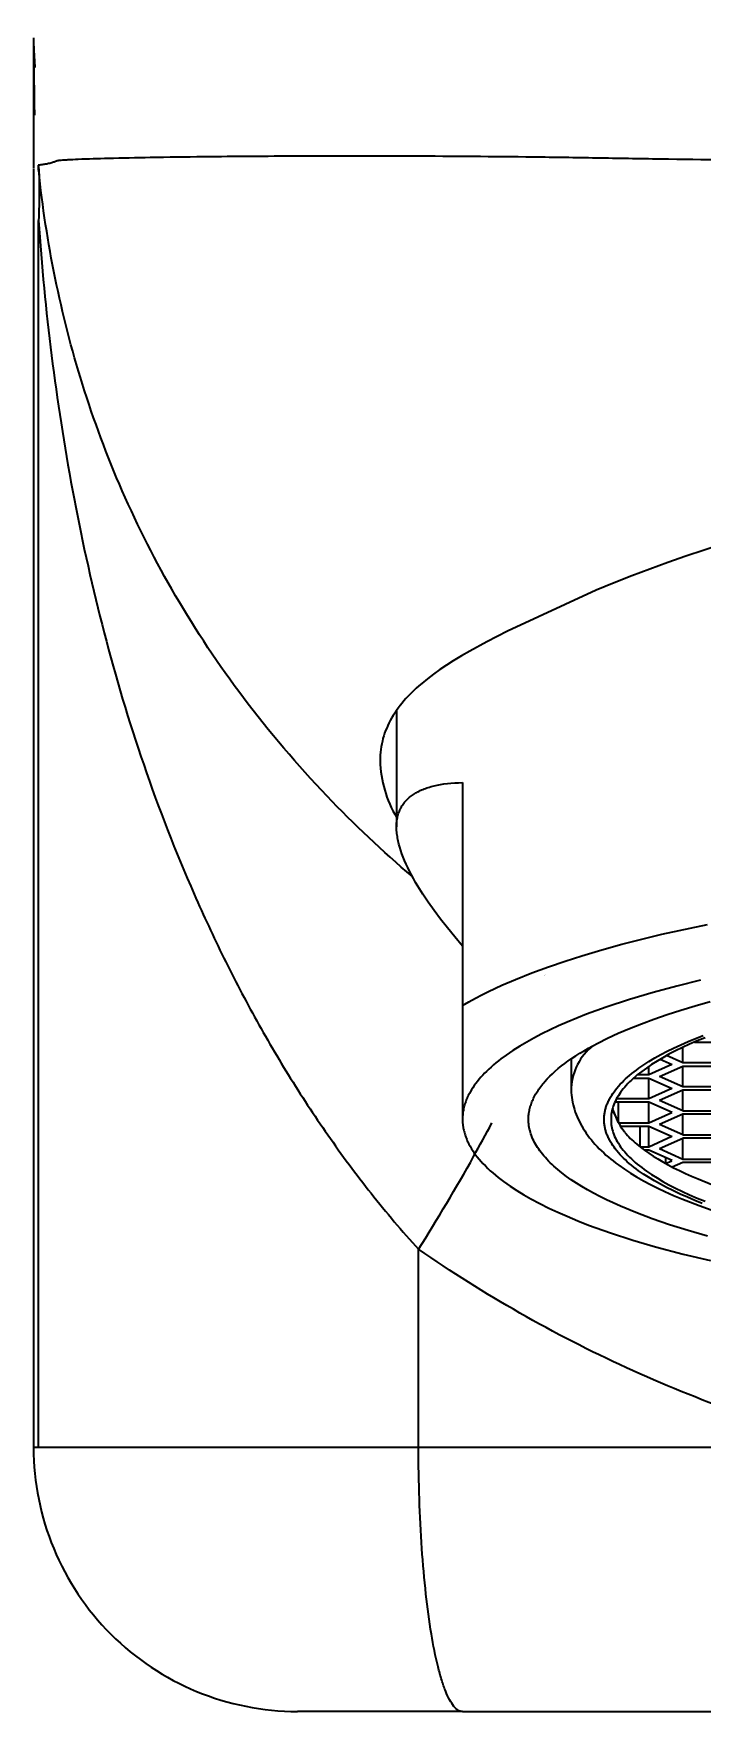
# Model space of a CAD drawing. Header units: millimetres. Extents: x 13335 to 13929, y 3069 to 3489.
# Drawn here: x 13752.92 to 13763.02, y 3171.49 to 3196.93 of the extents above; entities that cross this region are included whole.
import ezdxf

# ---------------------------------------------------------------- set-up
doc = ezdxf.new("R2010")
doc.units = ezdxf.units.MM
doc.header["$LTSCALE"] = 0.25
doc.layers.get('0').update_dxf_attribs({"color": 2})
doc.layers.add('DWG', color=7, linetype='Continuous')
doc.layers.add('Make2D 표시선', color=7, linetype='Continuous')
doc.styles.add('GHS', font='romans.shx', dxfattribs={"height": 3.5, "bigfont": 'ghs.shx'})
doc.dimstyles.new('HONG', dxfattribs={"dimscale": 0, "dimtxt": 3.5, "dimasz": 3.5, "dimexe": 2, "dimexo": 1, "dimgap": 1, "dimtad": 1, "dimdec": 4, "dimdsep": 46, "dimtxsty": 'GHS', "dimcen": 3, "dimclrd": 2, "dimclre": 2, "dimclrt": 2, "dimadec": 0, "dimazin": 0, "dimtfac": 1, "dimtdec": 4, "dimtmove": 0, "dimatfit": 2, "dimfxl": 0, "dimtvp": 1, "dimtolj": 1, "dimarcsym": 0})

# ---------------------------------------------------------------- blocks, each defined once
blk = doc.blocks.new('A$C364C3DC7')
at = {"color": 2}
for p, q in [((15.931, 38.191), (16.457, 38.191)), ((15.41, 37.932), (15.591, 37.851)), ((15.754, 37.876), (15.506, 37.987)), ((15.754, 37.876), (15.754, 38.112)), ((15.239, 37.694), (15.064, 37.694)), ((15.59, 37.851), (15.239, 37.694)), ((15.239, 37.694), (15.239, 37.824)), ((15.402, 37.669), (15.754, 37.827)), ((15.754, 37.512), (15.402, 37.669)), ((16.457, 37.876), (15.754, 37.876)), ((15.754, 37.512), (15.754, 37.827)), ((15.754, 37.827), (16.457, 37.827)), ((15.007, 37.645), (15.239, 37.645)), ((15.239, 37.645), (15.591, 37.487)), ((15.239, 37.33), (15.239, 37.645)), ((15.59, 37.487), (15.239, 37.33)), ((15.754, 37.463), (15.402, 37.305)), ((16.457, 37.512), (15.754, 37.512)), ((16.457, 37.463), (15.754, 37.463)), ((15.754, 37.148), (15.754, 37.463)), ((14.684, 37.166), (14.831, 36.876)), ((14.687, 37.177), (14.772, 36.966)), ((15.239, 37.281), (14.725, 37.281)), ((15.239, 37.33), (14.749, 37.33)), ((14.772, 37.281), (14.772, 36.966)), ((15.591, 37.123), (15.239, 37.281)), ((15.239, 36.966), (15.239, 37.281)), ((15.754, 37.148), (15.402, 37.305)), ((15.754, 37.148), (16.457, 37.148)), ((14.772, 36.966), (15.239, 36.966)), ((14.874, 36.823), (14.803, 36.917)), ((14.803, 36.917), (15.239, 36.917)), ((15.107, 36.604), (15.107, 36.917)), ((15.239, 36.966), (15.589, 37.123)), ((15.239, 36.917), (15.591, 36.759)), ((15.239, 36.601), (15.239, 36.917)), ((15.754, 37.099), (15.402, 36.941)), ((15.754, 36.784), (15.402, 36.941)), ((16.457, 37.099), (15.754, 37.099)), ((15.754, 36.784), (15.754, 37.099)), ((15.59, 36.759), (15.239, 36.601)), ((15.402, 36.577), (15.754, 36.735)), ((15.754, 36.784), (16.457, 36.784)), ((16.457, 36.735), (15.754, 36.735)), ((15.754, 36.419), (15.754, 36.735)), ((15.239, 36.601), (15.11, 36.601)), ((15.239, 36.553), (15.175, 36.553)), ((15.591, 36.395), (15.239, 36.553)), ((15.402, 36.577), (15.754, 36.419)), ((15.49, 36.44), (15.49, 36.354)), ((15.494, 36.352), (15.589, 36.394)), ((15.754, 36.419), (16.457, 36.419)), ((15.594, 36.299), (15.754, 36.371)), ((15.754, 36.371), (16.457, 36.371))]:
    blk.add_line(p, q, dxfattribs=at)
at = {"layer": 'Make2D 표시선'}
for p, q in [((11.416, 43.22), (11.416, 41.456)), ((12.415, 42.127), (12.417, 37.046)), ((14.062, 37.937), (14.062, 37.531))]:
    blk.add_line(p, q, dxfattribs=at)
for points in [[(14.443, 45.045), (13.1, 44.423), (12.782, 44.261), (12.525, 44.12), (12.398, 44.047), (12.272, 43.97), (12.173, 43.906), (12.074, 43.84), (11.978, 43.771), (11.883, 43.699), (11.798, 43.629), (11.756, 43.592), (11.715, 43.556), (11.675, 43.518), (11.635, 43.479), (11.597, 43.44), (11.559, 43.399), (11.529, 43.364), (11.499, 43.329), (11.47, 43.293), (11.442, 43.256), (11.415, 43.219), (11.389, 43.181), (11.364, 43.142), (11.341, 43.102), (11.321, 43.065), (11.301, 43.028), (11.283, 42.991), (11.267, 42.953), (11.251, 42.914), (11.236, 42.875), (11.223, 42.835), (11.211, 42.795), (11.201, 42.754), (11.192, 42.712), (11.184, 42.67), (11.177, 42.628), (11.172, 42.585), (11.169, 42.543), (11.167, 42.5), (11.166, 42.457)], [(12.415, 39.645), (12.297, 39.786), (12.186, 39.922), (12.082, 40.056), (11.985, 40.186), (11.896, 40.313), (11.814, 40.436), (11.739, 40.556), (11.705, 40.614), (11.672, 40.672), (11.642, 40.728), (11.613, 40.784), (11.586, 40.838), (11.561, 40.892), (11.538, 40.945), (11.517, 40.996), (11.498, 41.047), (11.481, 41.097), (11.466, 41.145), (11.453, 41.193), (11.447, 41.216), (11.441, 41.239), (11.437, 41.262), (11.432, 41.285), (11.429, 41.307), (11.425, 41.329), (11.422, 41.351), (11.42, 41.373), (11.418, 41.394), (11.417, 41.415), (11.416, 41.435), (11.416, 41.456), (11.416, 41.476), (11.417, 41.496), (11.418, 41.515), (11.42, 41.535), (11.422, 41.554), (11.425, 41.572), (11.429, 41.591), (11.432, 41.609), (11.437, 41.626), (11.441, 41.644), (11.447, 41.661), (11.453, 41.677), (11.459, 41.694), (11.466, 41.71), (11.473, 41.726), (11.481, 41.741), (11.489, 41.757), (11.498, 41.772), (11.507, 41.786), (11.517, 41.8), (11.527, 41.814), (11.538, 41.828), (11.549, 41.842), (11.561, 41.855), (11.573, 41.867), (11.586, 41.88), (11.599, 41.892), (11.613, 41.904), (11.627, 41.915), (11.642, 41.927), (11.657, 41.938), (11.672, 41.948), (11.688, 41.958), (11.705, 41.969), (11.722, 41.978), (11.739, 41.988), (11.757, 41.997), (11.776, 42.005), (11.794, 42.014), (11.814, 42.022), (11.834, 42.03), (11.854, 42.038), (11.875, 42.045), (11.896, 42.052), (11.917, 42.058), (11.94, 42.065), (11.985, 42.077), (12.033, 42.087), (12.082, 42.096), (12.133, 42.105), (12.186, 42.111), (12.241, 42.117), (12.297, 42.122), (12.355, 42.125), (12.415, 42.127)], [(12.416, 38.747), (12.513, 38.802), (12.611, 38.857), (12.71, 38.909), (12.811, 38.959), (13.014, 39.054), (13.22, 39.143), (13.468, 39.242), (13.718, 39.335), (13.97, 39.421), (14.224, 39.502), (14.525, 39.591), (14.828, 39.675), (15.438, 39.826), (16.127, 39.973)], [(16.024, 39.131), (15.662, 39.042), (15.303, 38.945), (14.947, 38.839), (14.593, 38.723), (14.295, 38.614), (14.147, 38.556), (14, 38.495), (13.872, 38.438), (13.746, 38.379), (13.62, 38.318), (13.497, 38.253), (13.389, 38.193), (13.283, 38.13), (13.178, 38.064), (13.127, 38.03), (13.077, 37.994), (12.999, 37.937), (12.961, 37.907), (12.923, 37.877), (12.886, 37.846), (12.85, 37.814), (12.814, 37.781), (12.78, 37.748), (12.751, 37.719), (12.723, 37.69), (12.695, 37.66), (12.668, 37.629), (12.643, 37.597), (12.618, 37.565), (12.594, 37.532), (12.571, 37.498), (12.55, 37.466), (12.53, 37.432), (12.521, 37.415), (12.512, 37.398), (12.503, 37.381), (12.495, 37.363), (12.487, 37.346), (12.479, 37.328), (12.472, 37.31), (12.465, 37.292), (12.459, 37.274), (12.453, 37.256), (12.447, 37.237), (12.442, 37.219), (12.437, 37.2), (12.433, 37.181), (12.429, 37.162), (12.426, 37.143), (12.423, 37.123), (12.421, 37.104), (12.419, 37.085), (12.417, 37.065), (12.417, 37.046), (12.416, 37.026), (12.416, 37.007), (12.417, 36.988), (12.418, 36.968), (12.42, 36.949), (12.422, 36.93), (12.424, 36.91), (12.427, 36.892), (12.431, 36.874), (12.435, 36.856), (12.439, 36.838), (12.444, 36.82), (12.449, 36.802), (12.454, 36.784), (12.46, 36.766), (12.467, 36.749), (12.474, 36.732), (12.481, 36.714), (12.488, 36.697), (12.496, 36.68), (12.504, 36.664), (12.512, 36.647), (12.521, 36.631), (12.531, 36.612), (12.542, 36.593), (12.553, 36.574), (12.565, 36.556), (12.577, 36.538), (12.589, 36.52), (12.614, 36.485), (12.64, 36.451), (12.668, 36.417), (12.696, 36.384), (12.726, 36.352), (12.762, 36.315), (12.799, 36.278), (12.837, 36.243), (12.876, 36.208), (12.916, 36.174), (12.956, 36.141), (12.998, 36.109), (13.039, 36.078), (13.089, 36.042), (13.139, 36.007), (13.241, 35.941), (13.345, 35.877), (13.451, 35.817), (13.586, 35.745), (13.722, 35.677), (13.861, 35.612), (14, 35.551), (14.163, 35.483), (14.326, 35.419), (14.657, 35.3), (14.998, 35.19), (15.342, 35.089), (15.758, 34.979), (16.176, 34.879)], [(16.129, 35.25), (15.833, 35.335), (15.552, 35.424), (15.288, 35.515), (15.04, 35.609), (14.809, 35.705), (14.7, 35.754), (14.596, 35.803), (14.496, 35.853), (14.401, 35.903), (14.31, 35.953), (14.223, 36.004), (14.142, 36.055), (14.064, 36.106), (13.992, 36.157), (13.923, 36.208), (13.891, 36.234), (13.86, 36.26), (13.83, 36.286), (13.801, 36.312), (13.773, 36.338), (13.746, 36.363), (13.72, 36.389), (13.695, 36.415), (13.672, 36.441), (13.649, 36.467), (13.628, 36.492), (13.608, 36.518), (13.589, 36.544), (13.57, 36.57), (13.553, 36.595), (13.537, 36.621), (13.522, 36.646), (13.508, 36.672), (13.495, 36.697), (13.483, 36.723), (13.472, 36.748), (13.462, 36.774), (13.453, 36.799), (13.446, 36.824), (13.439, 36.849), (13.433, 36.874), (13.427, 36.899), (13.423, 36.924), (13.42, 36.949), (13.418, 36.973), (13.416, 36.998), (13.416, 37.022), (13.416, 37.041), (13.417, 37.06), (13.418, 37.078), (13.42, 37.097), (13.423, 37.116), (13.425, 37.134), (13.429, 37.153), (13.433, 37.172), (13.437, 37.191), (13.442, 37.21), (13.448, 37.229), (13.454, 37.248), (13.461, 37.267), (13.468, 37.286), (13.476, 37.305), (13.484, 37.324), (13.493, 37.344), (13.503, 37.363), (13.513, 37.382), (13.524, 37.401), (13.535, 37.421), (13.547, 37.44), (13.56, 37.459), (13.573, 37.479), (13.586, 37.498), (13.601, 37.518), (13.616, 37.537), (13.631, 37.557), (13.648, 37.576), (13.664, 37.596), (13.7, 37.635), (13.738, 37.674), (13.778, 37.713), (13.821, 37.752), (13.867, 37.791), (13.915, 37.83), (13.965, 37.869), (14.019, 37.907), (14.075, 37.946), (14.133, 37.985), (14.194, 38.023), (14.258, 38.062), (14.324, 38.1), (14.393, 38.138), (14.464, 38.176), (14.614, 38.251), (14.775, 38.325), (14.946, 38.398), (15.126, 38.47), (15.317, 38.54), (15.516, 38.609), (15.725, 38.677), (15.943, 38.742), (16.17, 38.806)], [(16.048, 35.747), (15.935, 35.792), (15.823, 35.839), (15.712, 35.888), (15.603, 35.94), (15.508, 35.987), (15.415, 36.036), (15.323, 36.088), (15.233, 36.143), (15.157, 36.192), (15.083, 36.243), (15.047, 36.27), (15.011, 36.297), (14.976, 36.325), (14.941, 36.354), (14.913, 36.379), (14.885, 36.405), (14.857, 36.431), (14.831, 36.458), (14.804, 36.485), (14.779, 36.513), (14.755, 36.542), (14.731, 36.572), (14.712, 36.598), (14.694, 36.624), (14.676, 36.651), (14.668, 36.665), (14.66, 36.678), (14.652, 36.692), (14.644, 36.706), (14.637, 36.721), (14.629, 36.735), (14.623, 36.75), (14.616, 36.764), (14.61, 36.779), (14.604, 36.794), (14.599, 36.807), (14.594, 36.821), (14.59, 36.835), (14.586, 36.848), (14.582, 36.862), (14.579, 36.876), (14.575, 36.89), (14.572, 36.904), (14.57, 36.918), (14.568, 36.932), (14.566, 36.947), (14.564, 36.961), (14.563, 36.975), (14.562, 36.989), (14.561, 37.004), (14.561, 37.018), (14.561, 37.032), (14.562, 37.047), (14.563, 37.061), (14.564, 37.076), (14.566, 37.09), (14.568, 37.104), (14.57, 37.118), (14.572, 37.133), (14.575, 37.147), (14.579, 37.161), (14.582, 37.175), (14.586, 37.189), (14.59, 37.202), (14.595, 37.216), (14.599, 37.23), (14.604, 37.243), (14.61, 37.258), (14.617, 37.273), (14.623, 37.288), (14.63, 37.302), (14.637, 37.317), (14.645, 37.331), (14.652, 37.345), (14.66, 37.359), (14.669, 37.373), (14.677, 37.387), (14.695, 37.414), (14.713, 37.44), (14.733, 37.466), (14.756, 37.496), (14.781, 37.525), (14.807, 37.553), (14.833, 37.581), (14.86, 37.608), (14.887, 37.634), (14.916, 37.66), (14.944, 37.685), (14.979, 37.714), (15.015, 37.742), (15.051, 37.769), (15.087, 37.796), (15.162, 37.848), (15.238, 37.897), (15.329, 37.952), (15.422, 38.004), (15.516, 38.053), (15.611, 38.1), (15.722, 38.152), (15.834, 38.201), (15.947, 38.249), (16.06, 38.294)], [(16.092, 38.257), (15.972, 38.209), (15.857, 38.159), (15.747, 38.109), (15.643, 38.058), (15.544, 38.007), (15.451, 37.956), (15.363, 37.904), (15.28, 37.852), (15.203, 37.799), (15.166, 37.773), (15.131, 37.747), (15.097, 37.72), (15.064, 37.694), (15.033, 37.668), (15.003, 37.641), (14.975, 37.615), (14.948, 37.588), (14.922, 37.562), (14.897, 37.536), (14.874, 37.509), (14.852, 37.483), (14.831, 37.457), (14.812, 37.43), (14.793, 37.404), (14.777, 37.378), (14.761, 37.352), (14.746, 37.325), (14.733, 37.299), (14.721, 37.273), (14.711, 37.247), (14.701, 37.222), (14.693, 37.196), (14.685, 37.17), (14.679, 37.145), (14.674, 37.119), (14.67, 37.094), (14.668, 37.068), (14.666, 37.043), (14.666, 37.018), (14.666, 36.993), (14.668, 36.968), (14.67, 36.943), (14.674, 36.917), (14.679, 36.892), (14.685, 36.866), (14.693, 36.84), (14.701, 36.815), (14.711, 36.789), (14.721, 36.763), (14.733, 36.737), (14.746, 36.711), (14.761, 36.685), (14.777, 36.658), (14.793, 36.632), (14.812, 36.606), (14.831, 36.58), (14.852, 36.553), (14.874, 36.527), (14.897, 36.501), (14.922, 36.474), (14.948, 36.448), (14.975, 36.421), (15.003, 36.395), (15.033, 36.369), (15.064, 36.342), (15.097, 36.316), (15.131, 36.289), (15.166, 36.263), (15.203, 36.237), (15.28, 36.184), (15.363, 36.132), (15.451, 36.08), (15.544, 36.029), (15.643, 35.978), (15.747, 35.927), (15.857, 35.877), (15.972, 35.828), (16.092, 35.779)], [(14.061, 37.501), (14.062, 37.464), (14.064, 37.427), (14.067, 37.39), (14.071, 37.353), (14.077, 37.316), (14.084, 37.279), (14.092, 37.243), (14.101, 37.207), (14.112, 37.169), (14.125, 37.132), (14.138, 37.095), (14.153, 37.059), (14.169, 37.023), (14.186, 36.987), (14.204, 36.952), (14.223, 36.918), (14.244, 36.881), (14.267, 36.845), (14.291, 36.81), (14.316, 36.776), (14.341, 36.742), (14.368, 36.709), (14.395, 36.676), (14.423, 36.644), (14.455, 36.61), (14.488, 36.576), (14.521, 36.543), (14.555, 36.511), (14.59, 36.48), (14.626, 36.449), (14.662, 36.419), (14.699, 36.39), (14.741, 36.357), (14.783, 36.326), (14.871, 36.265), (14.96, 36.207), (15.051, 36.151), (15.157, 36.091), (15.264, 36.033), (15.373, 35.979), (15.483, 35.926), (15.611, 35.869), (15.74, 35.815), (15.871, 35.763), (16.002, 35.713), (16.295, 35.611)], [(14.874, 36.823), (14.894, 36.8), (14.914, 36.778), (14.936, 36.755), (14.958, 36.733), (14.982, 36.71), (15.007, 36.688), (15.032, 36.665), (15.058, 36.643), (15.086, 36.621), (15.114, 36.598), (15.174, 36.553), (15.238, 36.509), (15.305, 36.464), (15.377, 36.42), (15.452, 36.376), (15.531, 36.332), (15.615, 36.288), (15.702, 36.245), (15.793, 36.202), (15.888, 36.159), (15.987, 36.117), (16.195, 36.035)]]:
    blk.add_lwpolyline(points, dxfattribs=at)
for centre, radius, start, end in [((23.416, 23.416), 23.416, 67.469, 112.5329), ((12.934, 42.507), 1.768, 181.598, 210.8806), ((14.957, 37.441), 0.898, 129.2279, 176.1375)]:
    blk.add_arc(centre, radius, start, end, dxfattribs=at)
blk = doc.blocks.new('*D5')
at = {"layer": 'Defpoints', "color": 0}
for p in [(13652.564, 3251.787), (13770.42, 3251.787), (13670.42, 3169.85)]:
    blk.add_point(p, dxfattribs=at)
at = {"layer": 'DWG', "color": 2, "lineweight": -2}
for p, q in [((13769.42, 3251.787), (13650.564, 3251.787)), ((13652.564, 3173.35), (13652.564, 3248.287)), ((13669.42, 3169.85), (13650.564, 3169.85))]:
    blk.add_line(p, q, dxfattribs=at)
at = {"layer": 'DWG', "color": 2}
for points in [[(13651.98, 3248.287), (13653.147, 3248.287), (13652.564, 3251.787)], [(13651.98, 3173.35), (13653.147, 3173.35), (13652.564, 3169.85)]]:
    blk.add_solid(points, dxfattribs=at)
at = {"layer": 'DWG', "color": 2, "insert": (13648.897, 3210.818), "char_height": 3.5, "attachment_point": 5, "rotation": 90, "style": 'GHS'}
blk.add_mtext('\\A1;(82)', dxfattribs=at)
blk = doc.blocks.new('*D6')
at = {"layer": 'Defpoints', "color": 0}
for p in [(13639.335, 3251.787), (13770.42, 3251.787), (13690.211, 3110.306)]:
    blk.add_point(p, dxfattribs=at)
at = {"layer": 'DWG', "color": 2, "lineweight": -2}
for p, q in [((13769.42, 3251.787), (13637.335, 3251.787)), ((13639.335, 3113.806), (13639.335, 3248.287)), ((13689.211, 3110.306), (13637.335, 3110.306))]:
    blk.add_line(p, q, dxfattribs=at)
at = {"layer": 'DWG', "color": 2}
for points in [[(13638.752, 3248.287), (13639.919, 3248.287), (13639.335, 3251.787)], [(13638.752, 3113.806), (13639.919, 3113.806), (13639.335, 3110.306)]]:
    blk.add_solid(points, dxfattribs=at)
at = {"layer": 'DWG', "color": 2, "insert": (13635.669, 3181.046), "char_height": 3.5, "attachment_point": 5, "rotation": 90, "style": 'GHS'}
blk.add_mtext('\\A1;(141.5)', dxfattribs=at)

msp = doc.modelspace()

# ---------------------------------------------------------------- linework, layer by layer
at = {"layer": 'DWG'}
for p, q in [((13752.9203, 3196.79469), (13752.92044, 3194.89327)), ((13752.92062, 3196.78263), (13752.92135, 3196.65188)), ((13752.92135, 3196.65188), (13752.92828, 3195.97805)), ((13752.93592, 3196.48639), (13752.93915, 3196.44625)), ((13752.93915, 3196.44625), (13752.9418, 3196.41562)), ((13752.92828, 3195.97805), (13752.92977, 3195.88145)), ((13752.92913, 3195.91841), (13752.9305, 3195.84719)), ((13752.93024, 3195.86259), (13752.93163, 3195.80261)), ((13752.93151, 3195.81293), (13752.93368, 3195.72896)), ((13752.93278, 3195.77151), (13752.93438, 3195.72641)), ((13752.93438, 3195.72641), (13752.93583, 3195.69016)), ((13755.58998, 3195.0595), (13755.49743, 3195.05849)), ((13752.92044, 3194.881), (13752.92031, 3175.49201)), ((13752.99015, 3194.93367), (13752.99002, 3194.85505)), ((13752.99255, 3194.90667), (13752.99753, 3194.85569)), ((13752.99147, 3194.09596), (13752.99143, 3175.49201)), ((13758.75361, 3175.492), (13758.75362, 3178.4995)), ((13765.3048, 3175.492), (13752.92028, 3175.492)), ((13759.42028, 3171.492), (13756.92028, 3171.492)), ((13759.42028, 3171.492), (13781.42032, 3171.492))]:
    msp.add_line(p, q, dxfattribs=at)
for points in [[(13752.91905, 3196.86473), (13752.91947, 3196.83479), (13752.92021, 3196.79781), (13752.92127, 3196.75839), (13752.92254, 3196.72052), (13752.924, 3196.68405), (13752.92555, 3196.65045), (13752.92719, 3196.6189), (13752.92889, 3196.58906), (13752.93064, 3196.56096), (13752.9324, 3196.53449), (13752.93592, 3196.48639)], [(13752.99019, 3194.93368), (13752.99018, 3194.93315), (13752.99033, 3194.93095), (13752.99076, 3194.92594), (13752.99255, 3194.90667)]]:
    msp.add_lwpolyline(points, dxfattribs=at)
msp.add_arc((13756.92028, 3175.492), 4, 179.999904, 270, dxfattribs=at)
for points, knots in [([(13755.49743, 3195.05849), (13755.22784, 3195.05546), (13754.74555, 3195.04899), (13754.11122, 3195.03622), (13753.69471, 3195.02407), (13753.47131, 3195.01415), (13753.38463, 3195.00898), (13753.33859, 3195.00577), (13753.30594, 3195.00247), (13753.28293, 3194.99996), (13753.26365, 3194.99186), (13753.23581, 3194.98147), (13753.19085, 3194.96721), (13753.13792, 3194.95323), (13753.07591, 3194.94231), (13753.02891, 3194.93669), (13752.99766, 3194.93273), (13752.99015, 3194.93367)], [0, 0, 0, 0, 0.32133355, 0.57489076, 0.75618703, 0.81798169, 0.84138689, 0.85970308, 0.87293473, 0.88060741, 0.88707525, 0.89771479, 0.91607806, 0.94323434, 0.96292922, 0.99097856, 1, 1, 1, 1]), ([(13770.26889, 3194.96406), (13768.95808, 3194.96599), (13766.9936, 3194.98081), (13764.37759, 3195.00289), (13762.74818, 3195.01728), (13761.4536, 3195.04086), (13760.20141, 3195.05945), (13758.721, 3195.07094), (13757.08712, 3195.07142), (13756.06241, 3195.06455), (13755.58998, 3195.0595)], [0, 0, 0, 0, 0.26788731, 0.40147999, 0.53464725, 0.60089361, 0.66609115, 0.79058215, 0.90344473, 1, 1, 1, 1]), ([(13752.99762, 3194.85563), (13753.00208, 3194.81077), (13753.00691, 3194.70486), (13753.00817, 3194.45158), (13753.00083, 3194.24344), (13752.99636, 3194.09613)], [0, 0, 0, 0, 0.1779971, 0.41814114, 1, 1, 1, 1]), ([(13758.66041, 3184.14766), (13758.20937, 3184.53221), (13757.30166, 3185.38821), (13756.08953, 3186.81019), (13755.05299, 3188.3673), (13754.24144, 3189.96625), (13753.44665, 3192.09925), (13753.11109, 3193.75877), (13752.99762, 3194.85563)], [0.16783166, 0.16783166, 0.16783166, 0.16783166, 0.286981192, 0.418351046, 0.542807103, 0.662385703, 0.778185355, 1, 1, 1, 1]), ([(13752.99646, 3194.09611), (13753.04145, 3193.41199), (13753.17335, 3192.04274), (13753.59681, 3189.31121), (13754.27389, 3186.60278), (13755.14896, 3184.3149), (13755.73908, 3183.02807), (13756.22994, 3182.07357), (13756.77301, 3181.1373), (13757.37246, 3180.22426), (13758.02702, 3179.33742), (13758.50302, 3178.77244), (13758.75362, 3178.4995)], [0, 0, 0, 0, 0.12153925, 0.24366373, 0.48989742, 0.61449696, 0.67740037, 0.740789, 0.80469589, 0.86918371, 0.93431462, 1, 1, 1, 1]), ([(13758.75362, 3178.4995), (13759.04346, 3178.96091), (13759.4227, 3179.59517), (13759.77562, 3180.24399), (13759.86594, 3180.41529)], [0, 0, 0, 0, 0.35294391, 0.478375094, 0.478375094, 0.478375094, 0.478375094]), ([(13765.30479, 3175.49198), (13764.1399, 3175.79415), (13761.85259, 3176.60471), (13759.74752, 3177.81141), (13758.7536, 3178.49949)], [0, 0, 0, 0, 0.49887856, 1, 1, 1, 1]), ([(13797.92018, 3176.78054), (13797.92051, 3175.99693), (13797.86867, 3174.40941), (13797.6019, 3172.02242), (13797.11197, 3169.64107), (13796.33514, 3167.33214), (13795.18127, 3165.19694), (13793.61453, 3163.36118), (13791.70576, 3161.89976), (13789.56792, 3160.80069), (13787.29881, 3159.9865), (13784.9561, 3159.38025), (13782.57088, 3158.92853), (13779.3551, 3158.48351), (13775.30095, 3158.16047), (13770.42055, 3158.03917), (13765.54009, 3158.15798), (13761.48636, 3158.48488), (13758.27051, 3158.9294), (13755.8848, 3159.38001), (13753.54206, 3159.98636), (13751.27346, 3160.80075), (13749.13507, 3161.89763), (13747.22449, 3163.35813), (13745.66435, 3165.20016), (13744.50865, 3167.33323), (13743.72181, 3169.63862), (13743.23861, 3172.02145), (13742.98257, 3174.40909), (13742.91999, 3175.99642), (13742.92032, 3176.78047)], [0, 0, 0, 0, 0.03040975, 0.06157918, 0.09310389, 0.12459499, 0.15579399, 0.18669399, 0.21752071, 0.24847775, 0.27961256, 0.31089802, 0.34229664, 0.37377245, 0.4368464, 0.50000118, 0.56315578, 0.62622496, 0.65770143, 0.68910588, 0.72039478, 0.75152158, 0.78246808, 0.81330227, 0.8442155, 0.87540999, 0.90689404, 0.93841153, 0.9695731, 1, 1, 1, 1]), ([(13759.42028, 3171.492), (13759.39757, 3171.492), (13759.34599, 3171.50966), (13759.28121, 3171.57386), (13759.21903, 3171.67199), (13759.1589, 3171.80553), (13759.10089, 3171.9737), (13759.02222, 3172.26161), (13758.93775, 3172.69694), (13758.85803, 3173.2964), (13758.79859, 3173.97985), (13758.76183, 3174.72115), (13758.75361, 3175.23182), (13758.75361, 3175.492)], [0, 0, 0, 0, 0.01641852, 0.03730692, 0.06492555, 0.10009033, 0.14298263, 0.19347456, 0.31583517, 0.46331777, 0.63069662, 0.81183248, 1, 1, 1, 1])]:
    msp.add_open_spline(points, degree=3, knots=knots, dxfattribs=at)
msp.add_open_spline([(13760.67096, 3182.65761), (13760.67099, 3182.65758), (13760.67103, 3182.65756), (13760.67106, 3182.65754)], degree=3, dxfattribs=at)

# ---------------------------------------------------------------- block references
msp.add_blockref('A$C364C3DC7', (13747.00401, 3143.44695), dxfattribs=at)

# ---------------------------------------------------------------- dimensions: what is measured, and where the dimension line sits
for base, p1, text, picture, middle in [((13639.33546, 3251.78685), (13690.21085, 3110.30557), '(141.5)', '*D6', (13635.66879, 3181.04621)), ((13652.56363, 3251.78685), (13670.4203, 3169.8498), '(82)', '*D5', (13648.89696, 3210.81832))]:
    dim = msp.add_linear_dim(base=base, p1=p1, p2=(13770.4203, 3251.78685), angle=90, text=text, dimstyle='HONG', override={"dimscale": 1, "dimatfit": 3, "dimarcsym": 1}, dxfattribs=at)
    dim.commit()
    dim.dimension.update_dxf_attribs({"geometry": picture, "text_midpoint": middle})

doc.saveas('drawing.dxf')
